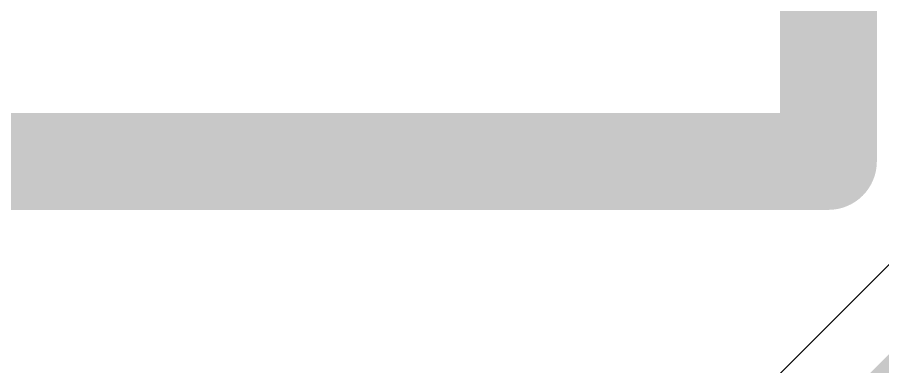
# Model space of a CAD drawing. Header units: inches. Extents: x -6 to 5433, y -4 to 5447.
# Drawn here: x 23.636 to 25.423, y 25.448 to 26.169 of the extents above; entities that cross this region are included whole.
import ezdxf

# ---------------------------------------------------------------- set-up
doc = ezdxf.new("R2010")
doc.units = ezdxf.units.IN
doc.layers.add('Ground', color=16, linetype='Continuous')
doc.layers.add('Top Overlay', color=2, linetype='Continuous')

msp = doc.modelspace()

# ---------------------------------------------------------------- linework, layer by layer
at = {"layer": 'Ground'}
msp.add_line((26.9707, 27.1939), (23.8703, 24.0936), dxfattribs=at)
msp.add_lwpolyline([(24.0168, 23.9471, 0.1524, 0.1524, 0), (27.1779, 27.1081, 0.1524, 0.1524, 0)], format="xyseb", dxfattribs=at)
at = {"layer": 'Top Overlay'}
for points in [[(25.3106, 25.8717, 0.2, 0.2, 0), (25.3106, 28.1567, 0.2, 0.2, 0)], [(23.1106, 25.8717, 0.2, 0.2, 0), (25.3106, 25.8717, 0.2, 0.2, 0)]]:
    msp.add_lwpolyline(points, format="xyseb", dxfattribs=at)
msp.add_lwpolyline([(25.2606, 25.8717, 0.1, 0.1, 1), (25.3606, 25.8717, 0.1, 0.1, 1)], format="xyseb", close=True, dxfattribs=at)
msp.add_lwpolyline([(25.2606, 25.8717, 0.1, 0.1, 1), (25.3606, 25.8717, 0.1, 0.1, 1)], format="xyseb", close=True, dxfattribs=at)

doc.saveas('drawing.dxf')
